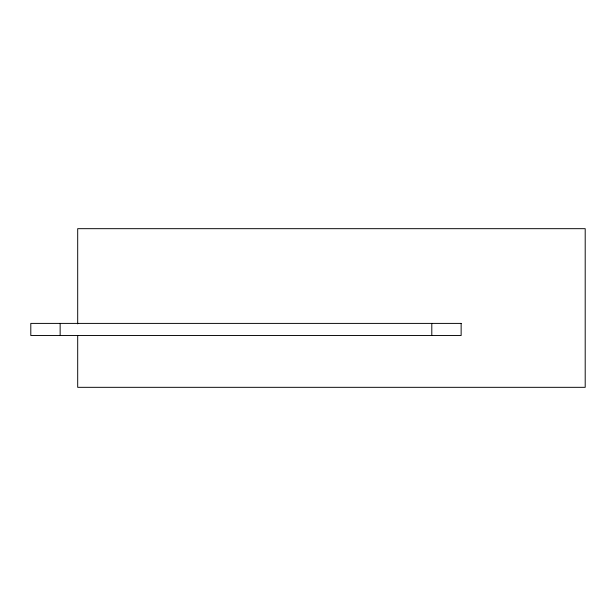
<?xml version="1.0" encoding="UTF-8"?>
<svg xmlns="http://www.w3.org/2000/svg" width="616" height="616" viewBox="0 0 616 616"><rect width="100%" height="100%" fill="white"/><g stroke="black" fill="none" stroke-linecap="round" stroke-linejoin="round"><path stroke-width="0.92" d="M431.801 323.4L431.801 335.528M77.693 323.862L77.693 228.675L585.2 228.675L585.2 387.325L77.693 387.325L77.693 335.404M60.145 323.4L60.145 335.528M461.138 323.4L30.8 323.4L30.8 335.528L461.138 335.528L461.138 323.4"/></g></svg>
